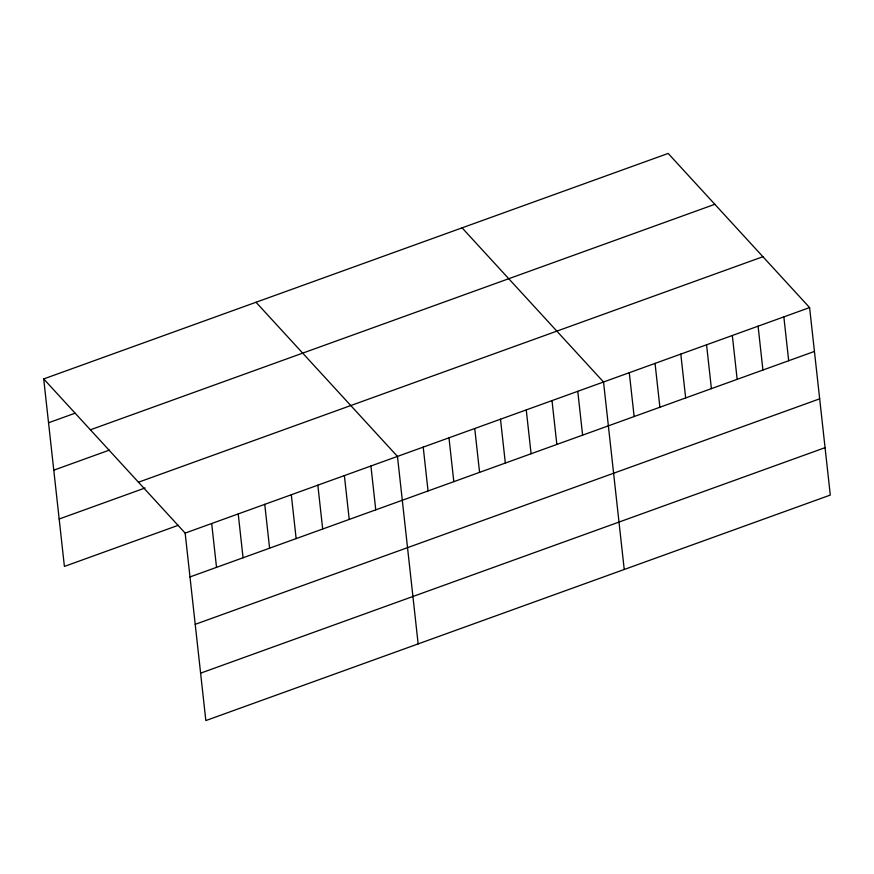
<?xml version="1.0" encoding="UTF-8"?>
<svg xmlns="http://www.w3.org/2000/svg" width="874" height="874" viewBox="0 0 874 874"><rect width="100%" height="100%" fill="white"/><g stroke="black" fill="none" stroke-linecap="round" stroke-linejoin="round"><path stroke-width="1.31" d="M43.7 378.934L668.162 153.431L809.597 307.582L830.3 495.066L205.838 720.569L185.146 533.096L43.7 378.934L64.403 566.418L178.143 525.34M48.54 422.776L75.077 413.194M90.372 429.811L714.834 204.298M53.773 470.179L109.381 450.099M138.463 482.219L762.926 256.716M59.17 519.014L145.106 487.976M185.146 533.096L809.597 307.582M189.986 576.938L814.448 351.424M195.219 624.331L819.681 398.828M200.605 673.166L825.067 447.663M462.084 227.852L603.53 382.004L624.233 569.477M256.016 302.262L397.462 456.425L418.154 643.898M783.847 316.891L788.687 360.733M758.086 326.188L762.926 370.03M732.325 335.496L737.164 379.338M706.563 344.793L711.403 388.635M680.802 354.101L685.653 397.943M655.052 363.398L659.892 407.24M629.291 372.706L634.131 416.548M577.769 391.312L582.608 435.143M552.007 400.609L556.847 444.451M526.257 409.906L531.097 453.748M500.496 419.214L505.336 463.056M474.735 428.511L479.575 472.353M448.974 437.819L453.814 481.661M423.213 447.117L428.052 490.959M370.915 466.006L375.754 509.848M344.378 475.587L349.218 519.429M317.841 485.179L322.681 529.01M291.304 494.76L296.144 538.602M264.756 504.342L269.596 548.184M238.22 513.923L243.059 557.765M211.683 523.515L216.523 567.357"/></g></svg>
